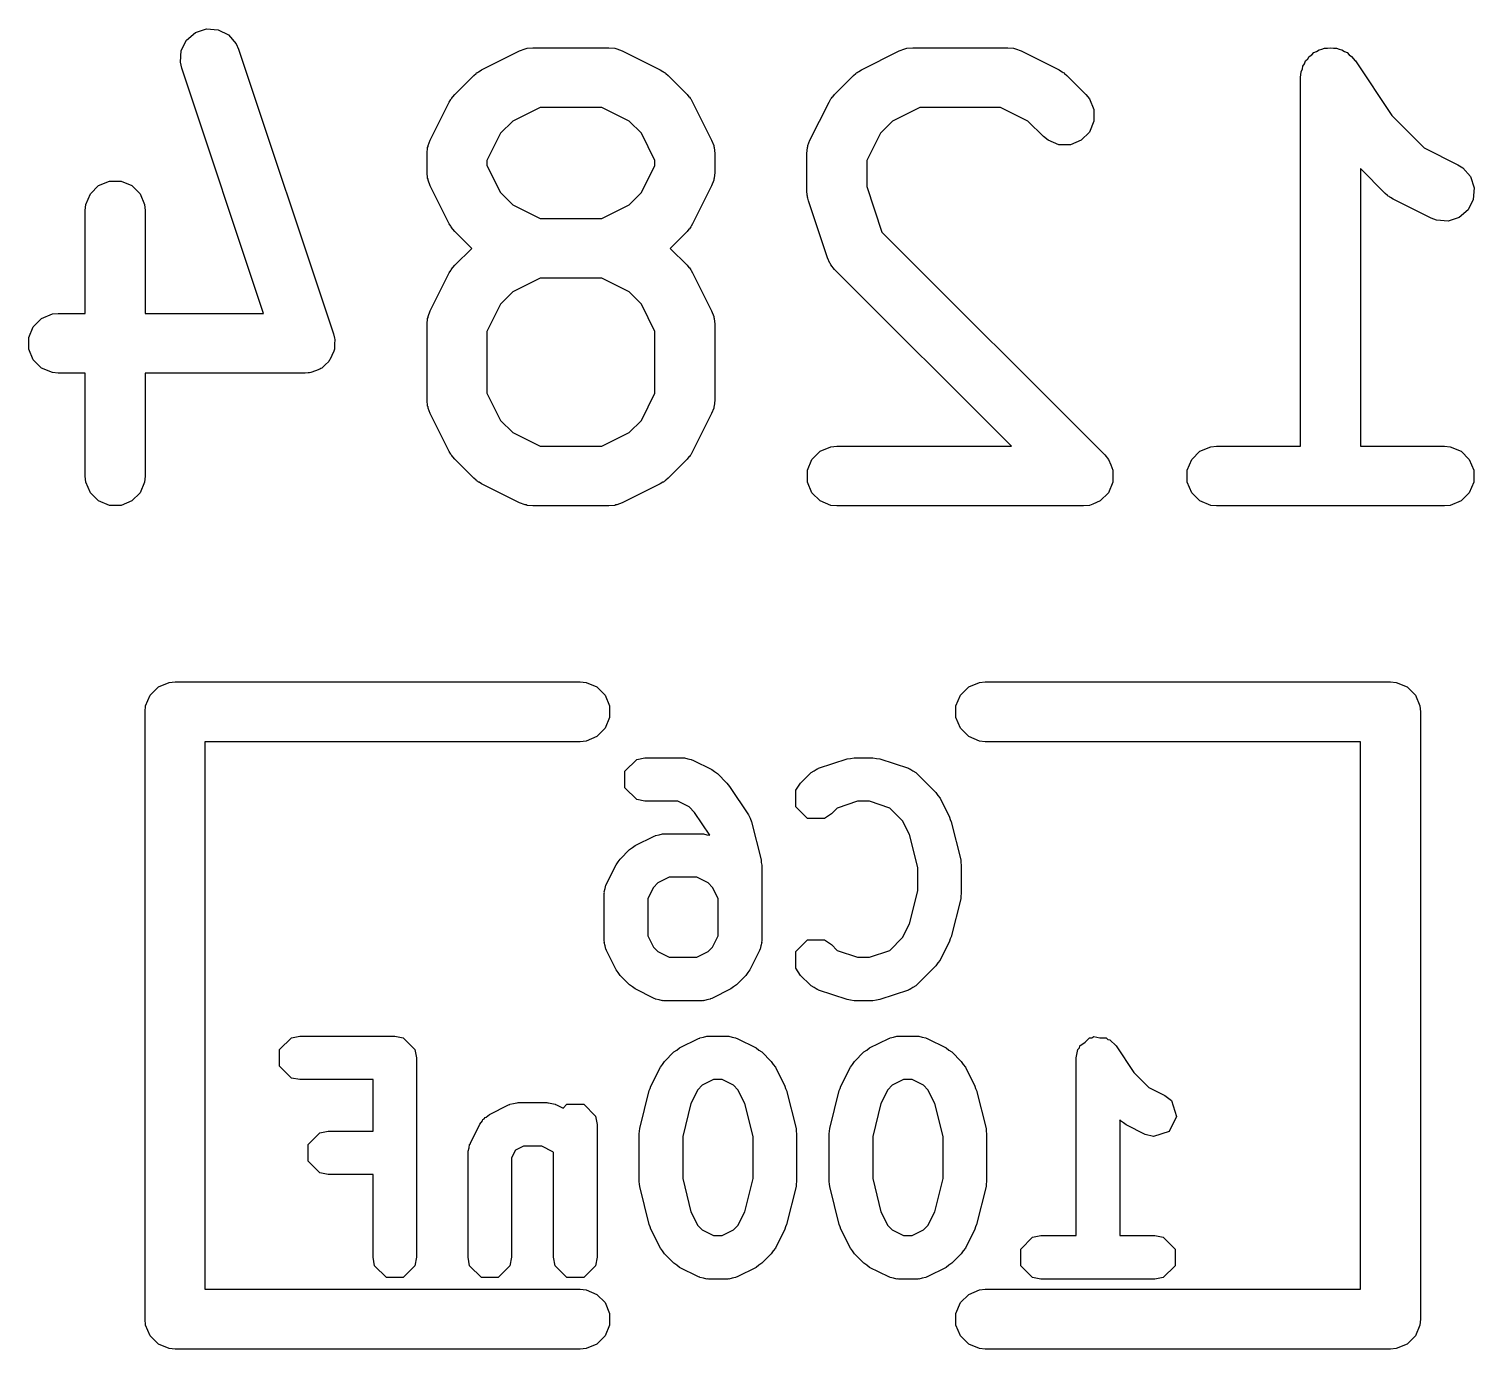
# Model space of a CAD drawing. Extents: x -2.1 to 1.75, y 0.25 to 2.72.
# Drawn here: x -0.3939 to -0.2512, y 1.3435 to 1.4739 of the extents above; entities that cross this region are included whole.
import ezdxf

# ---------------------------------------------------------------- set-up
doc = ezdxf.new("R2010")
doc.units = 0
doc.header["$MEASUREMENT"] = 0
doc.layers.add('BLACK', color=7, linetype='CONTINUOUS')

msp = doc.modelspace()

# ---------------------------------------------------------------- linework, layer by layer
at = {"layer": 'BLACK', "linetype": 'CONTINUOUS'}
for p, q in [((-0.37742, 1.47358), (-0.37633, 1.47395)), ((-0.37633, 1.47395), (-0.37518, 1.47386)), ((-0.37881, 1.4718), (-0.37829, 1.47283)), ((-0.37829, 1.47283), (-0.37742, 1.47358)), ((-0.37518, 1.47386), (-0.37415, 1.47335)), ((-0.37415, 1.47335), (-0.3734, 1.47248)), ((-0.37889, 1.47065), (-0.37881, 1.4718)), ((-0.3734, 1.47248), (-0.37316, 1.47195)), ((-0.37316, 1.47195), (-0.36379, 1.44383)), ((-0.34916, 1.46991), (-0.34541, 1.47178)), ((-0.34541, 1.47178), (-0.34487, 1.47199)), ((-0.34487, 1.47199), (-0.34476, 1.472)), ((-0.34476, 1.472), (-0.34467, 1.47204)), ((-0.34467, 1.47204), (-0.34409, 1.47209)), ((-0.34409, 1.47209), (-0.33659, 1.47209)), ((-0.33659, 1.47209), (-0.33602, 1.47204)), ((-0.33602, 1.47204), (-0.33592, 1.472)), ((-0.33592, 1.472), (-0.33581, 1.47199)), ((-0.33581, 1.47199), (-0.33527, 1.47178)), ((-0.33527, 1.47178), (-0.33152, 1.46991)), ((-0.31167, 1.46991), (-0.30792, 1.47178)), ((-0.30792, 1.47178), (-0.30738, 1.47199)), ((-0.30738, 1.47199), (-0.30727, 1.472)), ((-0.30727, 1.472), (-0.30717, 1.47204)), ((-0.30717, 1.47204), (-0.3066, 1.47209)), ((-0.3066, 1.47209), (-0.29722, 1.47209)), ((-0.29722, 1.47209), (-0.29665, 1.47204)), ((-0.29665, 1.47204), (-0.29655, 1.472)), ((-0.29655, 1.472), (-0.29644, 1.47199)), ((-0.29644, 1.47199), (-0.2959, 1.47178)), ((-0.2959, 1.47178), (-0.29215, 1.46991)), ((-0.2676, 1.47099), (-0.26744, 1.47123)), ((-0.26744, 1.47123), (-0.2672, 1.47139)), ((-0.2672, 1.47139), (-0.26699, 1.4716)), ((-0.26699, 1.4716), (-0.26672, 1.47171)), ((-0.26672, 1.47171), (-0.26648, 1.47187)), ((-0.26648, 1.47187), (-0.26619, 1.47193)), ((-0.26619, 1.47193), (-0.26593, 1.47204)), ((-0.26593, 1.47204), (-0.26563, 1.47204)), ((-0.26563, 1.47204), (-0.26535, 1.47209)), ((-0.26535, 1.47209), (-0.26506, 1.47204)), ((-0.26506, 1.47204), (-0.26477, 1.47204)), ((-0.26477, 1.47204), (-0.2645, 1.47193)), ((-0.2645, 1.47193), (-0.26422, 1.47187)), ((-0.26422, 1.47187), (-0.26398, 1.47171)), ((-0.26398, 1.47171), (-0.26371, 1.4716)), ((-0.26371, 1.4716), (-0.2635, 1.47139)), ((-0.2635, 1.47139), (-0.26326, 1.47123)), ((-0.26326, 1.47123), (-0.2629, 1.47078)), ((-0.37876, 1.47008), (-0.37889, 1.47065)), ((-0.37068, 1.44585), (-0.37876, 1.47008)), ((-0.34965, 1.4696), (-0.34956, 1.46965)), ((-0.34956, 1.46965), (-0.34948, 1.46972)), ((-0.34948, 1.46972), (-0.34941, 1.46975)), ((-0.34941, 1.46975), (-0.34916, 1.46991)), ((-0.33152, 1.46991), (-0.33127, 1.46975)), ((-0.33127, 1.46975), (-0.3312, 1.46972)), ((-0.3312, 1.46972), (-0.33112, 1.46965)), ((-0.33112, 1.46965), (-0.33103, 1.4696)), ((-0.31216, 1.4696), (-0.31207, 1.46965)), ((-0.31207, 1.46965), (-0.31199, 1.46972)), ((-0.31199, 1.46972), (-0.31191, 1.46975)), ((-0.31191, 1.46975), (-0.31167, 1.46991)), ((-0.29215, 1.46991), (-0.2919, 1.46975)), ((-0.2919, 1.46975), (-0.29183, 1.46972)), ((-0.29183, 1.46972), (-0.29175, 1.46965)), ((-0.29175, 1.46965), (-0.29166, 1.4696)), ((-0.2683, 1.46915), (-0.26825, 1.46972)), ((-0.26825, 1.46972), (-0.26813, 1.46999)), ((-0.26813, 1.46999), (-0.26808, 1.47027)), ((-0.26808, 1.47027), (-0.26792, 1.47051)), ((-0.26792, 1.47051), (-0.26781, 1.47078)), ((-0.26781, 1.47078), (-0.2676, 1.47099)), ((-0.2629, 1.47078), (-0.2629, 1.47078)), ((-0.2629, 1.47078), (-0.2629, 1.47078)), ((-0.2629, 1.47078), (-0.26289, 1.47078)), ((-0.26289, 1.47078), (-0.25931, 1.4654)), ((-0.3518, 1.46748), (-0.34993, 1.46935)), ((-0.34993, 1.46935), (-0.3497, 1.46954)), ((-0.3497, 1.46954), (-0.34965, 1.4696)), ((-0.33103, 1.4696), (-0.33098, 1.46954)), ((-0.33098, 1.46954), (-0.33075, 1.46935)), ((-0.33075, 1.46935), (-0.32888, 1.46748)), ((-0.31431, 1.46748), (-0.31243, 1.46935)), ((-0.31243, 1.46935), (-0.31221, 1.46954)), ((-0.31221, 1.46954), (-0.31216, 1.4696)), ((-0.29166, 1.4696), (-0.29161, 1.46954)), ((-0.29161, 1.46954), (-0.29138, 1.46935)), ((-0.29138, 1.46935), (-0.28951, 1.46748)), ((-0.2683, 1.46914), (-0.2683, 1.46915)), ((-0.2683, 1.43272), (-0.2683, 1.46914)), ((-0.2683, 1.46914), (-0.2683, 1.46914)), ((-0.2683, 1.46914), (-0.2683, 1.46914)), ((-0.35236, 1.46671), (-0.3522, 1.46696)), ((-0.3522, 1.46696), (-0.35217, 1.46703)), ((-0.35217, 1.46703), (-0.3521, 1.46711)), ((-0.3521, 1.46711), (-0.35205, 1.4672)), ((-0.35205, 1.4672), (-0.35199, 1.46725)), ((-0.35199, 1.46725), (-0.3518, 1.46748)), ((-0.32888, 1.46748), (-0.32869, 1.46725)), ((-0.32869, 1.46725), (-0.32863, 1.4672)), ((-0.32863, 1.4672), (-0.32858, 1.46711)), ((-0.32858, 1.46711), (-0.32851, 1.46703)), ((-0.32851, 1.46703), (-0.32848, 1.46696)), ((-0.32848, 1.46696), (-0.32833, 1.46671)), ((-0.31486, 1.46671), (-0.3147, 1.46696)), ((-0.3147, 1.46696), (-0.31467, 1.46703)), ((-0.31467, 1.46703), (-0.31461, 1.46711)), ((-0.31461, 1.46711), (-0.31455, 1.4672)), ((-0.31455, 1.4672), (-0.31449, 1.46725)), ((-0.31449, 1.46725), (-0.31431, 1.46748)), ((-0.28951, 1.46748), (-0.28914, 1.46703)), ((-0.28914, 1.46703), (-0.2887, 1.46597)), ((-0.35423, 1.46296), (-0.35236, 1.46671)), ((-0.34339, 1.46619), (-0.34609, 1.46484)), ((-0.33729, 1.46619), (-0.34339, 1.46619)), ((-0.33459, 1.46484), (-0.33729, 1.46619)), ((-0.32833, 1.46671), (-0.32645, 1.46296)), ((-0.31674, 1.46296), (-0.31486, 1.46671)), ((-0.3059, 1.46619), (-0.3086, 1.46484)), ((-0.29792, 1.46619), (-0.3059, 1.46619)), ((-0.29522, 1.46484), (-0.29792, 1.46619)), ((-0.2887, 1.46597), (-0.2887, 1.46482)), ((-0.25931, 1.4654), (-0.2561, 1.46219)), ((-0.34609, 1.46484), (-0.34729, 1.46364)), ((-0.33339, 1.46364), (-0.33459, 1.46484)), ((-0.3086, 1.46484), (-0.30979, 1.46364)), ((-0.29369, 1.4633), (-0.29522, 1.46484)), ((-0.2887, 1.46482), (-0.28914, 1.46375)), ((-0.35444, 1.46242), (-0.35423, 1.46296)), ((-0.34729, 1.46364), (-0.34864, 1.46094)), ((-0.33205, 1.46094), (-0.33339, 1.46364)), ((-0.32645, 1.46296), (-0.32624, 1.46242)), ((-0.31694, 1.46242), (-0.31674, 1.46296)), ((-0.30979, 1.46364), (-0.31114, 1.46094)), ((-0.29324, 1.46294), (-0.29369, 1.4633)), ((-0.29217, 1.4625), (-0.29324, 1.46294)), ((-0.28996, 1.46294), (-0.29102, 1.4625)), ((-0.28914, 1.46375), (-0.28996, 1.46294)), ((-0.35454, 1.46164), (-0.35449, 1.46222)), ((-0.35454, 1.45977), (-0.35454, 1.46164)), ((-0.35449, 1.46222), (-0.35445, 1.46232)), ((-0.35445, 1.46232), (-0.35444, 1.46242)), ((-0.32624, 1.46242), (-0.32624, 1.46232)), ((-0.32624, 1.46232), (-0.3262, 1.46222)), ((-0.3262, 1.46222), (-0.32614, 1.46164)), ((-0.32614, 1.46164), (-0.32614, 1.45977)), ((-0.31705, 1.46164), (-0.31699, 1.46222)), ((-0.31705, 1.45789), (-0.31705, 1.46164)), ((-0.31699, 1.46222), (-0.31695, 1.46232)), ((-0.31695, 1.46232), (-0.31694, 1.46242)), ((-0.29102, 1.4625), (-0.29217, 1.4625)), ((-0.2561, 1.46219), (-0.25278, 1.46053)), ((-0.35449, 1.45919), (-0.35454, 1.45977)), ((-0.34864, 1.46094), (-0.34864, 1.46046)), ((-0.34864, 1.46046), (-0.34729, 1.45777)), ((-0.33339, 1.45777), (-0.33205, 1.46046)), ((-0.33205, 1.46046), (-0.33205, 1.46094)), ((-0.32614, 1.45977), (-0.3262, 1.45919)), ((-0.31114, 1.46094), (-0.31114, 1.45837)), ((-0.25994, 1.45768), (-0.2624, 1.46014)), ((-0.2624, 1.46014), (-0.2624, 1.43272)), ((-0.25278, 1.46053), (-0.25229, 1.46023)), ((-0.25229, 1.46023), (-0.25154, 1.45935)), ((-0.38779, 1.45766), (-0.38698, 1.45847)), ((-0.38698, 1.45847), (-0.38591, 1.45891)), ((-0.38591, 1.45891), (-0.38476, 1.45891)), ((-0.38476, 1.45891), (-0.3837, 1.45847)), ((-0.3837, 1.45847), (-0.38288, 1.45766)), ((-0.35445, 1.45909), (-0.35449, 1.45919)), ((-0.35444, 1.45899), (-0.35445, 1.45909)), ((-0.35423, 1.45845), (-0.35444, 1.45899)), ((-0.35236, 1.4547), (-0.35423, 1.45845)), ((-0.32645, 1.45845), (-0.32833, 1.4547)), ((-0.32624, 1.45899), (-0.32645, 1.45845)), ((-0.3262, 1.45919), (-0.32624, 1.45909)), ((-0.32624, 1.45909), (-0.32624, 1.45899)), ((-0.31114, 1.45837), (-0.30964, 1.45386)), ((-0.25154, 1.45935), (-0.25117, 1.45826)), ((-0.25117, 1.45826), (-0.25125, 1.45711)), ((-0.38823, 1.45659), (-0.38779, 1.45766)), ((-0.38288, 1.45766), (-0.38244, 1.45659)), ((-0.34729, 1.45777), (-0.34609, 1.45657)), ((-0.33459, 1.45657), (-0.33339, 1.45777)), ((-0.31702, 1.4576), (-0.31705, 1.45789)), ((-0.31702, 1.45752), (-0.31702, 1.4576)), ((-0.317, 1.45742), (-0.31702, 1.45752)), ((-0.31699, 1.45732), (-0.317, 1.45742)), ((-0.31696, 1.45724), (-0.31699, 1.45732)), ((-0.3169, 1.45696), (-0.31696, 1.45724)), ((-0.31502, 1.45133), (-0.3169, 1.45696)), ((-0.25971, 1.45749), (-0.25994, 1.45768)), ((-0.25966, 1.45743), (-0.25971, 1.45749)), ((-0.25957, 1.45738), (-0.25966, 1.45743)), ((-0.25949, 1.45731), (-0.25957, 1.45738)), ((-0.25942, 1.45728), (-0.25949, 1.45731)), ((-0.25917, 1.45713), (-0.25942, 1.45728)), ((-0.25542, 1.45525), (-0.25917, 1.45713)), ((-0.25125, 1.45711), (-0.25177, 1.45608)), ((-0.38829, 1.45602), (-0.38823, 1.45659)), ((-0.38829, 1.44585), (-0.38829, 1.45602)), ((-0.38244, 1.45659), (-0.38238, 1.45602)), ((-0.38238, 1.45602), (-0.38238, 1.44585)), ((-0.34609, 1.45657), (-0.34339, 1.45522)), ((-0.33729, 1.45522), (-0.33459, 1.45657)), ((-0.25177, 1.45608), (-0.25264, 1.45533)), ((-0.3522, 1.45445), (-0.35236, 1.4547)), ((-0.35217, 1.45438), (-0.3522, 1.45445)), ((-0.3521, 1.4543), (-0.35217, 1.45438)), ((-0.35205, 1.45421), (-0.3521, 1.4543)), ((-0.35199, 1.45416), (-0.35205, 1.45421)), ((-0.3518, 1.45393), (-0.35199, 1.45416)), ((-0.34339, 1.45522), (-0.33729, 1.45522)), ((-0.32869, 1.45416), (-0.32888, 1.45393)), ((-0.32863, 1.45421), (-0.32869, 1.45416)), ((-0.32858, 1.4543), (-0.32863, 1.45421)), ((-0.32851, 1.45438), (-0.32858, 1.4543)), ((-0.32848, 1.45445), (-0.32851, 1.45438)), ((-0.32833, 1.4547), (-0.32848, 1.45445)), ((-0.25488, 1.45504), (-0.25542, 1.45525)), ((-0.25373, 1.45496), (-0.25488, 1.45504)), ((-0.25264, 1.45533), (-0.25373, 1.45496)), ((-0.35014, 1.45227), (-0.3518, 1.45393)), ((-0.32888, 1.45393), (-0.33054, 1.45227)), ((-0.30964, 1.45386), (-0.28763, 1.43186)), ((-0.3518, 1.45061), (-0.35014, 1.45227)), ((-0.33054, 1.45227), (-0.32888, 1.45061)), ((-0.31478, 1.45081), (-0.31502, 1.45133)), ((-0.35423, 1.44609), (-0.35236, 1.44984)), ((-0.35236, 1.44984), (-0.3522, 1.45009)), ((-0.3522, 1.45009), (-0.35217, 1.45016)), ((-0.35217, 1.45016), (-0.3521, 1.45024)), ((-0.3521, 1.45024), (-0.35205, 1.45033)), ((-0.35205, 1.45033), (-0.35199, 1.45038)), ((-0.35199, 1.45038), (-0.3518, 1.45061)), ((-0.32888, 1.45061), (-0.32869, 1.45038)), ((-0.32869, 1.45038), (-0.32863, 1.45033)), ((-0.32863, 1.45033), (-0.32858, 1.45024)), ((-0.32858, 1.45024), (-0.32851, 1.45016)), ((-0.32851, 1.45016), (-0.32848, 1.45009)), ((-0.32848, 1.45009), (-0.32833, 1.44984)), ((-0.32833, 1.44984), (-0.32645, 1.44609)), ((-0.31472, 1.45073), (-0.31478, 1.45081)), ((-0.31467, 1.45063), (-0.31472, 1.45073)), ((-0.31431, 1.45018), (-0.31467, 1.45063)), ((-0.29685, 1.43272), (-0.31431, 1.45018)), ((-0.34339, 1.44932), (-0.34609, 1.44797)), ((-0.33729, 1.44932), (-0.34339, 1.44932)), ((-0.33459, 1.44797), (-0.33729, 1.44932)), ((-0.34609, 1.44797), (-0.34729, 1.44677)), ((-0.33339, 1.44677), (-0.33459, 1.44797)), ((-0.3926, 1.44535), (-0.39154, 1.44579)), ((-0.39154, 1.44579), (-0.39096, 1.44585)), ((-0.39096, 1.44585), (-0.38829, 1.44585)), ((-0.38238, 1.44585), (-0.37068, 1.44585)), ((-0.35449, 1.44535), (-0.35445, 1.44544)), ((-0.35445, 1.44544), (-0.35444, 1.44555)), ((-0.35444, 1.44555), (-0.35423, 1.44609)), ((-0.34729, 1.44677), (-0.34864, 1.44407)), ((-0.33205, 1.44407), (-0.33339, 1.44677)), ((-0.32645, 1.44609), (-0.32624, 1.44555)), ((-0.32624, 1.44555), (-0.32624, 1.44544)), ((-0.32624, 1.44544), (-0.3262, 1.44535)), ((-0.39386, 1.44347), (-0.39342, 1.44453)), ((-0.39342, 1.44453), (-0.3926, 1.44535)), ((-0.35454, 1.44477), (-0.35449, 1.44535)), ((-0.35454, 1.43727), (-0.35454, 1.44477)), ((-0.34864, 1.44407), (-0.34864, 1.43797)), ((-0.33205, 1.43797), (-0.33205, 1.44407)), ((-0.3262, 1.44535), (-0.32614, 1.44477)), ((-0.32614, 1.44477), (-0.32614, 1.43727)), ((-0.39386, 1.44232), (-0.39386, 1.44347)), ((-0.36379, 1.44383), (-0.36372, 1.44354)), ((-0.36372, 1.44354), (-0.36369, 1.44347)), ((-0.36369, 1.44347), (-0.36369, 1.44341)), ((-0.36369, 1.44341), (-0.36366, 1.44326)), ((-0.36366, 1.44326), (-0.36369, 1.44279)), ((-0.36369, 1.44279), (-0.36369, 1.44232)), ((-0.39342, 1.44125), (-0.39386, 1.44232)), ((-0.3926, 1.44044), (-0.39342, 1.44125)), ((-0.36421, 1.44118), (-0.36426, 1.44108)), ((-0.36413, 1.44125), (-0.36421, 1.44118)), ((-0.36395, 1.44169), (-0.36413, 1.44125)), ((-0.36374, 1.44211), (-0.36395, 1.44169)), ((-0.36373, 1.44222), (-0.36374, 1.44211)), ((-0.36369, 1.44232), (-0.36373, 1.44222)), ((-0.39154, 1.44), (-0.3926, 1.44044)), ((-0.39096, 1.43994), (-0.39154, 1.44)), ((-0.38829, 1.43994), (-0.39096, 1.43994)), ((-0.38829, 1.42977), (-0.38829, 1.43994)), ((-0.36659, 1.43994), (-0.38238, 1.43994)), ((-0.38238, 1.43994), (-0.38238, 1.42977)), ((-0.3663, 1.43997), (-0.36659, 1.43994)), ((-0.36622, 1.43996), (-0.3663, 1.43997)), ((-0.36616, 1.43998), (-0.36622, 1.43996)), ((-0.36601, 1.44), (-0.36616, 1.43998)), ((-0.36557, 1.44018), (-0.36601, 1.44)), ((-0.36513, 1.44033), (-0.36557, 1.44018)), ((-0.36505, 1.4404), (-0.36513, 1.44033)), ((-0.36495, 1.44044), (-0.36505, 1.4404)), ((-0.36461, 1.44077), (-0.36495, 1.44044)), ((-0.36426, 1.44108), (-0.36461, 1.44077)), ((-0.35449, 1.43669), (-0.35454, 1.43727)), ((-0.34864, 1.43797), (-0.34729, 1.43527)), ((-0.33339, 1.43527), (-0.33205, 1.43797)), ((-0.32614, 1.43727), (-0.3262, 1.43669)), ((-0.35445, 1.4366), (-0.35449, 1.43669)), ((-0.35444, 1.43649), (-0.35445, 1.4366)), ((-0.35423, 1.43595), (-0.35444, 1.43649)), ((-0.35236, 1.4322), (-0.35423, 1.43595)), ((-0.32645, 1.43595), (-0.32833, 1.4322)), ((-0.32624, 1.43649), (-0.32645, 1.43595)), ((-0.3262, 1.43669), (-0.32624, 1.4366)), ((-0.32624, 1.4366), (-0.32624, 1.43649)), ((-0.34729, 1.43527), (-0.34609, 1.43407)), ((-0.34609, 1.43407), (-0.34339, 1.43272)), ((-0.33729, 1.43272), (-0.33459, 1.43407)), ((-0.33459, 1.43407), (-0.33339, 1.43527)), ((-0.34339, 1.43272), (-0.33729, 1.43272)), ((-0.31573, 1.43223), (-0.31467, 1.43267)), ((-0.31467, 1.43267), (-0.31409, 1.43272)), ((-0.31409, 1.43272), (-0.29685, 1.43272)), ((-0.27824, 1.43223), (-0.27718, 1.43267)), ((-0.27718, 1.43267), (-0.2766, 1.43272)), ((-0.2766, 1.43272), (-0.2683, 1.43272)), ((-0.2624, 1.43272), (-0.2541, 1.43272)), ((-0.2541, 1.43272), (-0.25353, 1.43267)), ((-0.25353, 1.43267), (-0.25246, 1.43223)), ((-0.3522, 1.43195), (-0.35236, 1.4322)), ((-0.35217, 1.43188), (-0.3522, 1.43195)), ((-0.3521, 1.4318), (-0.35217, 1.43188)), ((-0.35205, 1.43171), (-0.3521, 1.4318)), ((-0.35199, 1.43166), (-0.35205, 1.43171)), ((-0.3518, 1.43143), (-0.35199, 1.43166)), ((-0.34993, 1.42956), (-0.3518, 1.43143)), ((-0.32888, 1.43143), (-0.33075, 1.42956)), ((-0.32869, 1.43166), (-0.32888, 1.43143)), ((-0.32863, 1.43171), (-0.32869, 1.43166)), ((-0.32858, 1.4318), (-0.32863, 1.43171)), ((-0.32851, 1.43188), (-0.32858, 1.4318)), ((-0.32848, 1.43195), (-0.32851, 1.43188)), ((-0.32833, 1.4322), (-0.32848, 1.43195)), ((-0.31699, 1.43035), (-0.31655, 1.43141)), ((-0.31655, 1.43141), (-0.31573, 1.43223)), ((-0.28763, 1.43186), (-0.28727, 1.43141)), ((-0.28727, 1.43141), (-0.28704, 1.43087)), ((-0.2795, 1.43035), (-0.27905, 1.43141)), ((-0.27905, 1.43141), (-0.27824, 1.43223)), ((-0.25246, 1.43223), (-0.25165, 1.43141)), ((-0.25165, 1.43141), (-0.25121, 1.43035)), ((-0.38823, 1.42919), (-0.38829, 1.42977)), ((-0.38238, 1.42977), (-0.38244, 1.42919)), ((-0.31699, 1.42919), (-0.31699, 1.43035)), ((-0.28704, 1.43087), (-0.28694, 1.43062)), ((-0.28694, 1.43062), (-0.28683, 1.43035)), ((-0.28683, 1.43035), (-0.28683, 1.42919)), ((-0.2795, 1.42919), (-0.2795, 1.43035)), ((-0.25121, 1.43035), (-0.25121, 1.42919)), ((-0.38779, 1.42813), (-0.38823, 1.42919)), ((-0.38244, 1.42919), (-0.38288, 1.42813)), ((-0.3497, 1.42937), (-0.34993, 1.42956)), ((-0.34965, 1.42931), (-0.3497, 1.42937)), ((-0.34956, 1.42926), (-0.34965, 1.42931)), ((-0.34948, 1.42919), (-0.34956, 1.42926)), ((-0.34941, 1.42916), (-0.34948, 1.42919)), ((-0.34916, 1.429), (-0.34941, 1.42916)), ((-0.34541, 1.42713), (-0.34916, 1.429)), ((-0.33152, 1.429), (-0.33527, 1.42713)), ((-0.33127, 1.42916), (-0.33152, 1.429)), ((-0.3312, 1.42919), (-0.33127, 1.42916)), ((-0.33112, 1.42926), (-0.3312, 1.42919)), ((-0.33103, 1.42931), (-0.33112, 1.42926)), ((-0.33098, 1.42937), (-0.33103, 1.42931)), ((-0.33075, 1.42956), (-0.33098, 1.42937)), ((-0.31655, 1.42813), (-0.31699, 1.42919)), ((-0.28683, 1.42919), (-0.28727, 1.42813)), ((-0.27905, 1.42813), (-0.2795, 1.42919)), ((-0.25121, 1.42919), (-0.25165, 1.42813)), ((-0.38698, 1.42732), (-0.38779, 1.42813)), ((-0.38591, 1.42687), (-0.38698, 1.42732)), ((-0.38476, 1.42687), (-0.38591, 1.42687)), ((-0.3837, 1.42732), (-0.38476, 1.42687)), ((-0.38288, 1.42813), (-0.3837, 1.42732)), ((-0.34487, 1.42692), (-0.34541, 1.42713)), ((-0.34476, 1.42692), (-0.34487, 1.42692)), ((-0.34467, 1.42687), (-0.34476, 1.42692)), ((-0.34409, 1.42682), (-0.34467, 1.42687)), ((-0.33602, 1.42687), (-0.33659, 1.42682)), ((-0.33592, 1.42692), (-0.33602, 1.42687)), ((-0.33581, 1.42692), (-0.33592, 1.42692)), ((-0.33527, 1.42713), (-0.33581, 1.42692)), ((-0.31573, 1.42732), (-0.31655, 1.42813)), ((-0.31467, 1.42687), (-0.31573, 1.42732)), ((-0.31409, 1.42682), (-0.31467, 1.42687)), ((-0.28915, 1.42687), (-0.28972, 1.42682)), ((-0.28883, 1.427), (-0.28915, 1.42687)), ((-0.28808, 1.42732), (-0.28883, 1.427)), ((-0.28727, 1.42813), (-0.28808, 1.42732)), ((-0.27824, 1.42732), (-0.27905, 1.42813)), ((-0.27718, 1.42687), (-0.27824, 1.42732)), ((-0.2766, 1.42682), (-0.27718, 1.42687)), ((-0.25353, 1.42687), (-0.2541, 1.42682)), ((-0.25246, 1.42732), (-0.25353, 1.42687)), ((-0.25165, 1.42813), (-0.25246, 1.42732)), ((-0.33659, 1.42682), (-0.34409, 1.42682)), ((-0.28972, 1.42682), (-0.31409, 1.42682)), ((-0.2541, 1.42682), (-0.2766, 1.42682)), ((-0.38188, 1.40814), (-0.38107, 1.40895)), ((-0.38107, 1.40895), (-0.38001, 1.40939)), ((-0.38001, 1.40939), (-0.37943, 1.40945)), ((-0.37943, 1.40945), (-0.33943, 1.40945)), ((-0.33943, 1.40945), (-0.33885, 1.40939)), ((-0.33885, 1.40939), (-0.33779, 1.40895)), ((-0.33779, 1.40895), (-0.33697, 1.40814)), ((-0.30188, 1.40814), (-0.30107, 1.40895)), ((-0.30107, 1.40895), (-0.30001, 1.40939)), ((-0.30001, 1.40939), (-0.29943, 1.40945)), ((-0.29943, 1.40945), (-0.25943, 1.40945)), ((-0.25943, 1.40945), (-0.25885, 1.40939)), ((-0.25885, 1.40939), (-0.25779, 1.40895)), ((-0.25779, 1.40895), (-0.25697, 1.40814)), ((-0.38238, 1.4065), (-0.38233, 1.40707)), ((-0.38233, 1.40707), (-0.38188, 1.40814)), ((-0.33697, 1.40814), (-0.33653, 1.40707)), ((-0.33653, 1.40707), (-0.33653, 1.40592)), ((-0.30233, 1.40707), (-0.30188, 1.40814)), ((-0.30233, 1.40592), (-0.30233, 1.40707)), ((-0.25697, 1.40814), (-0.25653, 1.40707)), ((-0.25653, 1.40707), (-0.25648, 1.4065)), ((-0.38238, 1.3465), (-0.38238, 1.4065)), ((-0.33653, 1.40592), (-0.33697, 1.40486)), ((-0.30188, 1.40486), (-0.30233, 1.40592)), ((-0.25648, 1.4065), (-0.25648, 1.3465)), ((-0.33779, 1.40404), (-0.33885, 1.4036)), ((-0.33697, 1.40486), (-0.33779, 1.40404)), ((-0.30107, 1.40404), (-0.30188, 1.40486)), ((-0.30001, 1.4036), (-0.30107, 1.40404)), ((-0.33943, 1.40354), (-0.37648, 1.40354)), ((-0.37648, 1.40354), (-0.37648, 1.34945)), ((-0.33885, 1.4036), (-0.33943, 1.40354)), ((-0.29943, 1.40354), (-0.30001, 1.4036)), ((-0.26238, 1.40354), (-0.29943, 1.40354)), ((-0.26238, 1.34945), (-0.26238, 1.40354)), ((-0.33502, 1.40063), (-0.33385, 1.40179)), ((-0.33385, 1.40179), (-0.33303, 1.40196)), ((-0.33303, 1.40196), (-0.32928, 1.40196)), ((-0.32928, 1.40196), (-0.32917, 1.40194)), ((-0.32917, 1.40194), (-0.32913, 1.40195)), ((-0.32913, 1.40195), (-0.32879, 1.40186)), ((-0.32879, 1.40186), (-0.32846, 1.40179)), ((-0.32846, 1.40179), (-0.32842, 1.40176)), ((-0.32842, 1.40176), (-0.32832, 1.40173)), ((-0.32832, 1.40173), (-0.32644, 1.40079)), ((-0.31589, 1.40091), (-0.31307, 1.40185)), ((-0.31307, 1.40185), (-0.31273, 1.40189)), ((-0.31273, 1.40189), (-0.31239, 1.40196)), ((-0.31239, 1.40196), (-0.31052, 1.40196)), ((-0.31052, 1.40196), (-0.31018, 1.40189)), ((-0.31018, 1.40189), (-0.30984, 1.40185)), ((-0.30984, 1.40185), (-0.30702, 1.40091)), ((-0.33502, 1.39898), (-0.33502, 1.40063)), ((-0.32644, 1.40079), (-0.32617, 1.40058)), ((-0.32617, 1.40058), (-0.32588, 1.40039)), ((-0.32588, 1.40039), (-0.32494, 1.39945)), ((-0.31767, 1.39945), (-0.31673, 1.40039)), ((-0.31673, 1.40039), (-0.31664, 1.40045)), ((-0.31664, 1.40045), (-0.31662, 1.40049)), ((-0.31662, 1.40049), (-0.31632, 1.40066)), ((-0.31632, 1.40066), (-0.31603, 1.40085)), ((-0.31603, 1.40085), (-0.31598, 1.40085)), ((-0.31598, 1.40085), (-0.31589, 1.40091)), ((-0.30702, 1.40091), (-0.30693, 1.40085)), ((-0.30693, 1.40085), (-0.30688, 1.40085)), ((-0.30688, 1.40085), (-0.30659, 1.40066)), ((-0.30659, 1.40066), (-0.30629, 1.40049)), ((-0.30629, 1.40049), (-0.30627, 1.40045)), ((-0.30627, 1.40045), (-0.30618, 1.40039)), ((-0.30618, 1.40039), (-0.30431, 1.39851)), ((-0.33385, 1.39782), (-0.33502, 1.39898)), ((-0.32494, 1.39945), (-0.32483, 1.39927)), ((-0.32483, 1.39927), (-0.32468, 1.39912)), ((-0.32468, 1.39912), (-0.3228, 1.39631)), ((-0.31813, 1.39875), (-0.31767, 1.39945)), ((-0.31813, 1.39711), (-0.31813, 1.39875)), ((-0.30431, 1.39851), (-0.30412, 1.39823)), ((-0.33303, 1.39766), (-0.33385, 1.39782)), ((-0.32979, 1.39766), (-0.33303, 1.39766)), ((-0.32868, 1.3971), (-0.32979, 1.39766)), ((-0.32814, 1.39656), (-0.32868, 1.3971)), ((-0.31697, 1.39594), (-0.31813, 1.39711)), ((-0.31405, 1.39699), (-0.31463, 1.39641)), ((-0.31204, 1.39766), (-0.31405, 1.39699)), ((-0.31087, 1.39766), (-0.31204, 1.39766)), ((-0.30886, 1.39699), (-0.31087, 1.39766)), ((-0.30759, 1.39572), (-0.30886, 1.39699)), ((-0.30412, 1.39823), (-0.3039, 1.39795)), ((-0.3039, 1.39795), (-0.30297, 1.39608)), ((-0.32663, 1.3943), (-0.32814, 1.39656)), ((-0.3228, 1.39631), (-0.32266, 1.39597)), ((-0.32266, 1.39597), (-0.3225, 1.39564)), ((-0.3225, 1.39564), (-0.32156, 1.39188)), ((-0.31532, 1.39594), (-0.31697, 1.39594)), ((-0.31463, 1.39641), (-0.31532, 1.39594)), ((-0.30692, 1.39437), (-0.30759, 1.39572)), ((-0.30297, 1.39608), (-0.3029, 1.39585)), ((-0.3029, 1.39585), (-0.3028, 1.39564)), ((-0.3028, 1.39564), (-0.30186, 1.39188)), ((-0.33399, 1.39329), (-0.33212, 1.39422)), ((-0.33212, 1.39422), (-0.33201, 1.39425)), ((-0.33201, 1.39425), (-0.33198, 1.39429)), ((-0.33198, 1.39429), (-0.33164, 1.39435)), ((-0.33164, 1.39435), (-0.33131, 1.39445)), ((-0.33131, 1.39445), (-0.33126, 1.39443)), ((-0.33126, 1.39443), (-0.33116, 1.39445)), ((-0.33116, 1.39445), (-0.3274, 1.39445)), ((-0.3274, 1.39445), (-0.3273, 1.39443)), ((-0.3273, 1.39443), (-0.32725, 1.39445)), ((-0.32725, 1.39445), (-0.32692, 1.39435)), ((-0.32692, 1.39435), (-0.32663, 1.3943)), ((-0.3061, 1.3911), (-0.30692, 1.39437)), ((-0.33549, 1.39195), (-0.33455, 1.39288)), ((-0.33455, 1.39288), (-0.33427, 1.39308)), ((-0.33427, 1.39308), (-0.33399, 1.39329)), ((-0.33683, 1.38951), (-0.33589, 1.39139)), ((-0.33589, 1.39139), (-0.33568, 1.39166)), ((-0.33568, 1.39166), (-0.33549, 1.39195)), ((-0.32156, 1.39188), (-0.32155, 1.39162)), ((-0.32155, 1.39162), (-0.3215, 1.39136)), ((-0.3215, 1.39136), (-0.3215, 1.38386)), ((-0.30186, 1.39188), (-0.30185, 1.39162)), ((-0.30185, 1.39162), (-0.3018, 1.39136)), ((-0.3018, 1.39136), (-0.3018, 1.38855)), ((-0.33065, 1.39015), (-0.33176, 1.3896)), ((-0.32791, 1.39015), (-0.33065, 1.39015)), ((-0.3268, 1.3896), (-0.32791, 1.39015)), ((-0.3061, 1.38881), (-0.3061, 1.3911)), ((-0.33706, 1.38855), (-0.33704, 1.38865)), ((-0.33706, 1.38386), (-0.33706, 1.38855)), ((-0.33705, 1.3887), (-0.33696, 1.38903)), ((-0.33704, 1.38865), (-0.33705, 1.3887)), ((-0.33696, 1.38903), (-0.33689, 1.38937)), ((-0.33689, 1.38937), (-0.33686, 1.38941)), ((-0.33686, 1.38941), (-0.33683, 1.38951)), ((-0.3322, 1.38915), (-0.33276, 1.38804)), ((-0.33176, 1.3896), (-0.3322, 1.38915)), ((-0.32636, 1.38915), (-0.3268, 1.3896)), ((-0.3258, 1.38804), (-0.32636, 1.38915)), ((-0.30692, 1.38555), (-0.3061, 1.38881)), ((-0.3018, 1.38855), (-0.30185, 1.38829)), ((-0.33276, 1.38804), (-0.33276, 1.38437)), ((-0.3258, 1.38437), (-0.3258, 1.38804)), ((-0.30186, 1.38803), (-0.3028, 1.38428)), ((-0.30185, 1.38829), (-0.30186, 1.38803)), ((-0.30759, 1.38419), (-0.30692, 1.38555)), ((-0.33276, 1.38437), (-0.3322, 1.38326)), ((-0.32636, 1.38326), (-0.3258, 1.38437)), ((-0.30886, 1.38292), (-0.30759, 1.38419)), ((-0.3029, 1.38406), (-0.30297, 1.38384)), ((-0.3028, 1.38428), (-0.3029, 1.38406)), ((-0.33704, 1.38375), (-0.33706, 1.38386)), ((-0.33705, 1.38371), (-0.33704, 1.38375)), ((-0.33696, 1.38337), (-0.33705, 1.38371)), ((-0.33689, 1.38304), (-0.33696, 1.38337)), ((-0.33686, 1.383), (-0.33689, 1.38304)), ((-0.33683, 1.3829), (-0.33686, 1.383)), ((-0.33589, 1.38102), (-0.33683, 1.3829)), ((-0.3322, 1.38326), (-0.33176, 1.38281)), ((-0.33176, 1.38281), (-0.33065, 1.38226)), ((-0.32791, 1.38226), (-0.3268, 1.38281)), ((-0.3268, 1.38281), (-0.32636, 1.38326)), ((-0.32173, 1.3829), (-0.32267, 1.38102)), ((-0.3217, 1.383), (-0.32173, 1.3829)), ((-0.32166, 1.38304), (-0.3217, 1.383)), ((-0.3216, 1.38337), (-0.32166, 1.38304)), ((-0.32151, 1.38371), (-0.3216, 1.38337)), ((-0.3215, 1.38386), (-0.32152, 1.38375)), ((-0.32152, 1.38375), (-0.32151, 1.38371)), ((-0.31813, 1.38281), (-0.31697, 1.38397)), ((-0.31813, 1.38116), (-0.31813, 1.38281)), ((-0.31697, 1.38397), (-0.31532, 1.38397)), ((-0.31532, 1.38397), (-0.31463, 1.3835)), ((-0.31463, 1.3835), (-0.31405, 1.38292)), ((-0.31405, 1.38292), (-0.31204, 1.38226)), ((-0.31087, 1.38226), (-0.30886, 1.38292)), ((-0.30297, 1.38384), (-0.3039, 1.38196)), ((-0.33065, 1.38226), (-0.32791, 1.38226)), ((-0.31204, 1.38226), (-0.31087, 1.38226)), ((-0.30431, 1.3814), (-0.30618, 1.37952)), ((-0.30412, 1.38169), (-0.30431, 1.3814)), ((-0.3039, 1.38196), (-0.30412, 1.38169)), ((-0.33568, 1.38075), (-0.33589, 1.38102)), ((-0.33549, 1.38046), (-0.33568, 1.38075)), ((-0.33455, 1.37952), (-0.33549, 1.38046)), ((-0.32307, 1.38046), (-0.32401, 1.37952)), ((-0.32288, 1.38075), (-0.32307, 1.38046)), ((-0.32267, 1.38102), (-0.32288, 1.38075)), ((-0.31767, 1.38046), (-0.31813, 1.38116)), ((-0.31673, 1.37952), (-0.31767, 1.38046)), ((-0.33427, 1.37933), (-0.33455, 1.37952)), ((-0.33399, 1.37912), (-0.33427, 1.37933)), ((-0.33212, 1.37818), (-0.33399, 1.37912)), ((-0.32457, 1.37912), (-0.32644, 1.37818)), ((-0.32429, 1.37933), (-0.32457, 1.37912)), ((-0.32401, 1.37952), (-0.32429, 1.37933)), ((-0.31664, 1.37946), (-0.31673, 1.37952)), ((-0.31662, 1.37942), (-0.31664, 1.37946)), ((-0.31632, 1.37925), (-0.31662, 1.37942)), ((-0.31603, 1.37906), (-0.31632, 1.37925)), ((-0.31598, 1.37906), (-0.31603, 1.37906)), ((-0.31589, 1.379), (-0.31598, 1.37906)), ((-0.31307, 1.37807), (-0.31589, 1.379)), ((-0.30702, 1.379), (-0.30984, 1.37807)), ((-0.30693, 1.37906), (-0.30702, 1.379)), ((-0.30688, 1.37906), (-0.30693, 1.37906)), ((-0.30659, 1.37925), (-0.30688, 1.37906)), ((-0.30629, 1.37942), (-0.30659, 1.37925)), ((-0.30627, 1.37946), (-0.30629, 1.37942)), ((-0.30618, 1.37952), (-0.30627, 1.37946)), ((-0.33201, 1.37815), (-0.33212, 1.37818)), ((-0.33198, 1.37812), (-0.33201, 1.37815)), ((-0.33164, 1.37805), (-0.33198, 1.37812)), ((-0.33131, 1.37796), (-0.33164, 1.37805)), ((-0.33126, 1.37798), (-0.33131, 1.37796)), ((-0.33116, 1.37796), (-0.33126, 1.37798)), ((-0.3274, 1.37796), (-0.33116, 1.37796)), ((-0.3273, 1.37798), (-0.3274, 1.37796)), ((-0.32725, 1.37796), (-0.3273, 1.37798)), ((-0.32692, 1.37805), (-0.32725, 1.37796)), ((-0.32658, 1.37812), (-0.32692, 1.37805)), ((-0.32655, 1.37815), (-0.32658, 1.37812)), ((-0.32644, 1.37818), (-0.32655, 1.37815)), ((-0.31273, 1.37802), (-0.31307, 1.37807)), ((-0.31239, 1.37796), (-0.31273, 1.37802)), ((-0.31052, 1.37796), (-0.31239, 1.37796)), ((-0.31018, 1.37802), (-0.31052, 1.37796)), ((-0.30984, 1.37807), (-0.31018, 1.37802)), ((-0.3691, 1.37313), (-0.36794, 1.37429)), ((-0.36794, 1.37429), (-0.36711, 1.37446)), ((-0.36711, 1.37446), (-0.35773, 1.37446)), ((-0.35773, 1.37446), (-0.35691, 1.37429)), ((-0.35691, 1.37429), (-0.35575, 1.37313)), ((-0.32961, 1.37329), (-0.32774, 1.37423)), ((-0.32774, 1.37423), (-0.32763, 1.37426)), ((-0.32763, 1.37426), (-0.3276, 1.37429)), ((-0.3276, 1.37429), (-0.32726, 1.37436)), ((-0.32726, 1.37436), (-0.32693, 1.37445)), ((-0.32693, 1.37445), (-0.32688, 1.37444)), ((-0.32688, 1.37444), (-0.32677, 1.37446)), ((-0.32677, 1.37446), (-0.3249, 1.37446)), ((-0.3249, 1.37446), (-0.32479, 1.37444)), ((-0.32479, 1.37444), (-0.32475, 1.37445)), ((-0.32475, 1.37445), (-0.32441, 1.37436)), ((-0.32441, 1.37436), (-0.32408, 1.37429)), ((-0.32408, 1.37429), (-0.32404, 1.37426)), ((-0.32404, 1.37426), (-0.32394, 1.37423)), ((-0.32394, 1.37423), (-0.32206, 1.37329)), ((-0.31085, 1.37329), (-0.30897, 1.37423)), ((-0.30897, 1.37423), (-0.30887, 1.37426)), ((-0.30887, 1.37426), (-0.30884, 1.37429)), ((-0.30884, 1.37429), (-0.3085, 1.37436)), ((-0.3085, 1.37436), (-0.30816, 1.37445)), ((-0.30816, 1.37445), (-0.30812, 1.37444)), ((-0.30812, 1.37444), (-0.30801, 1.37446)), ((-0.30801, 1.37446), (-0.30614, 1.37446)), ((-0.30614, 1.37446), (-0.30603, 1.37444)), ((-0.30603, 1.37444), (-0.30598, 1.37445)), ((-0.30598, 1.37445), (-0.30565, 1.37436)), ((-0.30565, 1.37436), (-0.30531, 1.37429)), ((-0.30531, 1.37429), (-0.30528, 1.37426)), ((-0.30528, 1.37426), (-0.30517, 1.37423)), ((-0.30517, 1.37423), (-0.3033, 1.37329)), ((-0.28958, 1.37385), (-0.28914, 1.37429)), ((-0.28914, 1.37429), (-0.28891, 1.37429)), ((-0.28891, 1.37429), (-0.28873, 1.37442)), ((-0.28873, 1.37442), (-0.28812, 1.37429)), ((-0.28812, 1.37429), (-0.28749, 1.37429)), ((-0.28749, 1.37429), (-0.28733, 1.37414)), ((-0.28733, 1.37414), (-0.28712, 1.37409)), ((-0.28712, 1.37409), (-0.28652, 1.3735)), ((-0.3691, 1.37148), (-0.3691, 1.37313)), ((-0.35575, 1.37313), (-0.35558, 1.37231)), ((-0.33111, 1.37195), (-0.33017, 1.37289)), ((-0.33017, 1.37289), (-0.32988, 1.37308)), ((-0.32988, 1.37308), (-0.32961, 1.37329)), ((-0.32206, 1.37329), (-0.32179, 1.37308)), ((-0.32179, 1.37308), (-0.3215, 1.37289)), ((-0.3215, 1.37289), (-0.32056, 1.37195)), ((-0.31235, 1.37195), (-0.31141, 1.37289)), ((-0.31141, 1.37289), (-0.31112, 1.37308)), ((-0.31112, 1.37308), (-0.31085, 1.37329)), ((-0.3033, 1.37329), (-0.30303, 1.37308)), ((-0.30303, 1.37308), (-0.30274, 1.37289)), ((-0.30274, 1.37289), (-0.3018, 1.37195)), ((-0.29046, 1.37231), (-0.2903, 1.37313)), ((-0.2903, 1.37313), (-0.29014, 1.37329)), ((-0.29014, 1.37329), (-0.2901, 1.3735)), ((-0.2901, 1.3735), (-0.28958, 1.37385)), ((-0.28652, 1.3735), (-0.28477, 1.37086)), ((-0.36794, 1.37032), (-0.3691, 1.37148)), ((-0.35558, 1.37231), (-0.35558, 1.35261)), ((-0.33245, 1.36952), (-0.33151, 1.37139)), ((-0.33151, 1.37139), (-0.3313, 1.37166)), ((-0.3313, 1.37166), (-0.33111, 1.37195)), ((-0.32056, 1.37195), (-0.32037, 1.37166)), ((-0.32037, 1.37166), (-0.32016, 1.37139)), ((-0.32016, 1.37139), (-0.31922, 1.36952)), ((-0.31369, 1.36952), (-0.31275, 1.37139)), ((-0.31275, 1.37139), (-0.31254, 1.37166)), ((-0.31254, 1.37166), (-0.31235, 1.37195)), ((-0.3018, 1.37195), (-0.30161, 1.37166)), ((-0.30161, 1.37166), (-0.3014, 1.37139)), ((-0.3014, 1.37139), (-0.30046, 1.36952)), ((-0.29046, 1.35476), (-0.29046, 1.37231)), ((-0.36711, 1.37016), (-0.36794, 1.37032)), ((-0.35988, 1.37016), (-0.36711, 1.37016)), ((-0.35988, 1.36508), (-0.35988, 1.37016)), ((-0.32627, 1.37016), (-0.32738, 1.3696)), ((-0.32541, 1.37016), (-0.32627, 1.37016)), ((-0.3243, 1.3696), (-0.32541, 1.37016)), ((-0.3075, 1.37016), (-0.30862, 1.3696)), ((-0.30664, 1.37016), (-0.3075, 1.37016)), ((-0.30553, 1.3696), (-0.30664, 1.37016)), ((-0.28477, 1.37086), (-0.28329, 1.36938)), ((-0.33355, 1.36532), (-0.33261, 1.36908)), ((-0.33261, 1.36908), (-0.33251, 1.36929)), ((-0.33251, 1.36929), (-0.33245, 1.36952)), ((-0.32782, 1.36916), (-0.3285, 1.3678)), ((-0.32738, 1.3696), (-0.32782, 1.36916)), ((-0.32385, 1.36916), (-0.3243, 1.3696)), ((-0.32317, 1.3678), (-0.32385, 1.36916)), ((-0.31922, 1.36952), (-0.31916, 1.36929)), ((-0.31916, 1.36929), (-0.31906, 1.36908)), ((-0.31906, 1.36908), (-0.31812, 1.36532)), ((-0.31479, 1.36532), (-0.31385, 1.36908)), ((-0.31385, 1.36908), (-0.31375, 1.36929)), ((-0.31375, 1.36929), (-0.31369, 1.36952)), ((-0.30906, 1.36916), (-0.30974, 1.3678)), ((-0.30862, 1.3696), (-0.30906, 1.36916)), ((-0.30509, 1.36916), (-0.30553, 1.3696)), ((-0.30441, 1.3678), (-0.30509, 1.36916)), ((-0.30046, 1.36952), (-0.3004, 1.36929)), ((-0.3004, 1.36929), (-0.3003, 1.36908)), ((-0.3003, 1.36908), (-0.29936, 1.36532)), ((-0.28329, 1.36938), (-0.28172, 1.3686)), ((-0.28172, 1.3686), (-0.28106, 1.36809)), ((-0.34837, 1.36672), (-0.3465, 1.36766)), ((-0.3465, 1.36766), (-0.34639, 1.36769)), ((-0.34639, 1.36769), (-0.34636, 1.36773)), ((-0.34636, 1.36773), (-0.34602, 1.36779)), ((-0.34602, 1.36779), (-0.34569, 1.36788)), ((-0.34569, 1.36788), (-0.34564, 1.36787)), ((-0.34564, 1.36787), (-0.34554, 1.36789)), ((-0.34554, 1.36789), (-0.34272, 1.36789)), ((-0.34272, 1.36789), (-0.34262, 1.36787)), ((-0.34262, 1.36787), (-0.34257, 1.36788)), ((-0.34257, 1.36788), (-0.34224, 1.36779)), ((-0.34224, 1.36779), (-0.3419, 1.36773)), ((-0.3419, 1.36773), (-0.34186, 1.36769)), ((-0.34186, 1.36769), (-0.34176, 1.36766)), ((-0.34176, 1.36766), (-0.34112, 1.36734)), ((-0.34112, 1.36734), (-0.34073, 1.36773)), ((-0.34073, 1.36773), (-0.33908, 1.36773)), ((-0.33908, 1.36773), (-0.33792, 1.36656)), ((-0.3285, 1.3678), (-0.32931, 1.36454)), ((-0.32236, 1.36454), (-0.32317, 1.3678)), ((-0.30974, 1.3678), (-0.31055, 1.36454)), ((-0.3036, 1.36454), (-0.30441, 1.3678)), ((-0.28106, 1.36809), (-0.28054, 1.36653)), ((-0.35027, 1.36389), (-0.34934, 1.36576)), ((-0.34934, 1.36576), (-0.34907, 1.3661)), ((-0.34907, 1.3661), (-0.34904, 1.36621)), ((-0.34904, 1.36621), (-0.34892, 1.3663)), ((-0.34892, 1.3663), (-0.34882, 1.36643)), ((-0.34882, 1.36643), (-0.34871, 1.36646)), ((-0.34871, 1.36646), (-0.34837, 1.36672)), ((-0.33792, 1.36656), (-0.33776, 1.36574)), ((-0.33776, 1.36574), (-0.33776, 1.35261)), ((-0.28608, 1.3661), (-0.28616, 1.36618)), ((-0.28616, 1.36618), (-0.28616, 1.35476)), ((-0.28579, 1.3659), (-0.28608, 1.3661)), ((-0.28552, 1.36569), (-0.28579, 1.3659)), ((-0.28365, 1.36475), (-0.28552, 1.36569)), ((-0.28054, 1.36653), (-0.28128, 1.36505)), ((-0.36628, 1.36375), (-0.36512, 1.36491)), ((-0.36512, 1.36491), (-0.3643, 1.36508)), ((-0.3643, 1.36508), (-0.35988, 1.36508)), ((-0.33361, 1.3648), (-0.33356, 1.36506)), ((-0.33361, 1.36011), (-0.33361, 1.3648)), ((-0.33356, 1.36506), (-0.33355, 1.36532)), ((-0.32931, 1.36454), (-0.32931, 1.36038)), ((-0.32236, 1.36038), (-0.32236, 1.36454)), ((-0.31812, 1.36532), (-0.31811, 1.36506)), ((-0.31811, 1.36506), (-0.31806, 1.3648)), ((-0.31806, 1.3648), (-0.31806, 1.36011)), ((-0.31485, 1.3648), (-0.3148, 1.36506)), ((-0.31485, 1.36011), (-0.31485, 1.3648)), ((-0.3148, 1.36506), (-0.31479, 1.36532)), ((-0.31055, 1.36454), (-0.31055, 1.36038)), ((-0.3036, 1.36038), (-0.3036, 1.36454)), ((-0.29936, 1.36532), (-0.29935, 1.36506)), ((-0.29935, 1.36506), (-0.2993, 1.3648)), ((-0.2993, 1.3648), (-0.2993, 1.36011)), ((-0.28284, 1.36453), (-0.28365, 1.36475)), ((-0.28128, 1.36505), (-0.28284, 1.36453)), ((-0.36628, 1.3621), (-0.36628, 1.36375)), ((-0.3505, 1.36308), (-0.3504, 1.36341)), ((-0.35048, 1.36303), (-0.3505, 1.36308)), ((-0.3505, 1.36293), (-0.35048, 1.36303)), ((-0.3505, 1.35261), (-0.3505, 1.36293)), ((-0.3504, 1.36341), (-0.35034, 1.36375)), ((-0.35034, 1.36375), (-0.3503, 1.36378)), ((-0.3503, 1.36378), (-0.35027, 1.36389)), ((-0.34581, 1.3632), (-0.3462, 1.36242)), ((-0.34503, 1.36359), (-0.34581, 1.3632)), ((-0.34323, 1.36359), (-0.34503, 1.36359)), ((-0.34212, 1.36303), (-0.34323, 1.36359)), ((-0.34206, 1.36297), (-0.34212, 1.36303)), ((-0.34206, 1.35261), (-0.34206, 1.36297)), ((-0.36512, 1.36094), (-0.36628, 1.3621)), ((-0.3462, 1.36242), (-0.3462, 1.35261)), ((-0.3643, 1.36078), (-0.36512, 1.36094)), ((-0.35988, 1.36078), (-0.3643, 1.36078)), ((-0.35988, 1.35261), (-0.35988, 1.36078)), ((-0.33356, 1.35985), (-0.33361, 1.36011)), ((-0.33355, 1.35959), (-0.33356, 1.35985)), ((-0.32931, 1.36038), (-0.3285, 1.35711)), ((-0.32317, 1.35711), (-0.32236, 1.36038)), ((-0.31811, 1.35985), (-0.31812, 1.35959)), ((-0.31806, 1.36011), (-0.31811, 1.35985)), ((-0.3148, 1.35985), (-0.31485, 1.36011)), ((-0.31479, 1.35959), (-0.3148, 1.35985)), ((-0.31055, 1.36038), (-0.30974, 1.35711)), ((-0.30441, 1.35711), (-0.3036, 1.36038)), ((-0.29935, 1.35985), (-0.29936, 1.35959)), ((-0.2993, 1.36011), (-0.29935, 1.35985)), ((-0.33261, 1.35584), (-0.33355, 1.35959)), ((-0.31812, 1.35959), (-0.31906, 1.35584)), ((-0.31385, 1.35584), (-0.31479, 1.35959)), ((-0.29936, 1.35959), (-0.3003, 1.35584)), ((-0.3285, 1.35711), (-0.32782, 1.35576)), ((-0.32385, 1.35576), (-0.32317, 1.35711)), ((-0.30974, 1.35711), (-0.30906, 1.35576)), ((-0.30509, 1.35576), (-0.30441, 1.35711)), ((-0.33251, 1.35562), (-0.33261, 1.35584)), ((-0.33245, 1.3554), (-0.33251, 1.35562)), ((-0.32782, 1.35576), (-0.32738, 1.35531)), ((-0.3243, 1.35531), (-0.32385, 1.35576)), ((-0.31916, 1.35562), (-0.31922, 1.3554)), ((-0.31906, 1.35584), (-0.31916, 1.35562)), ((-0.31375, 1.35562), (-0.31385, 1.35584)), ((-0.31369, 1.3554), (-0.31375, 1.35562)), ((-0.30906, 1.35576), (-0.30862, 1.35531)), ((-0.30553, 1.35531), (-0.30509, 1.35576)), ((-0.3004, 1.35562), (-0.30046, 1.3554)), ((-0.3003, 1.35584), (-0.3004, 1.35562)), ((-0.33151, 1.35352), (-0.33245, 1.3554)), ((-0.32738, 1.35531), (-0.32627, 1.35476)), ((-0.32627, 1.35476), (-0.32541, 1.35476)), ((-0.32541, 1.35476), (-0.3243, 1.35531)), ((-0.31922, 1.3554), (-0.32016, 1.35352)), ((-0.31275, 1.35352), (-0.31369, 1.3554)), ((-0.30862, 1.35531), (-0.3075, 1.35476)), ((-0.3075, 1.35476), (-0.30664, 1.35476)), ((-0.30664, 1.35476), (-0.30553, 1.35531)), ((-0.30046, 1.3554), (-0.3014, 1.35352)), ((-0.29593, 1.35343), (-0.29476, 1.35459)), ((-0.29476, 1.35459), (-0.29394, 1.35476)), ((-0.29394, 1.35476), (-0.29046, 1.35476)), ((-0.28616, 1.35476), (-0.28268, 1.35476)), ((-0.28268, 1.35476), (-0.28186, 1.35459)), ((-0.28186, 1.35459), (-0.2807, 1.35343)), ((-0.3313, 1.35325), (-0.33151, 1.35352)), ((-0.33111, 1.35296), (-0.3313, 1.35325)), ((-0.33017, 1.35202), (-0.33111, 1.35296)), ((-0.32056, 1.35296), (-0.3215, 1.35202)), ((-0.32037, 1.35325), (-0.32056, 1.35296)), ((-0.32016, 1.35352), (-0.32037, 1.35325)), ((-0.31254, 1.35325), (-0.31275, 1.35352)), ((-0.31235, 1.35296), (-0.31254, 1.35325)), ((-0.31141, 1.35202), (-0.31235, 1.35296)), ((-0.3018, 1.35296), (-0.30274, 1.35202)), ((-0.30161, 1.35325), (-0.3018, 1.35296)), ((-0.3014, 1.35352), (-0.30161, 1.35325)), ((-0.29593, 1.35178), (-0.29593, 1.35343)), ((-0.2807, 1.35343), (-0.2807, 1.35178)), ((-0.35972, 1.35178), (-0.35988, 1.35261)), ((-0.35855, 1.35062), (-0.35972, 1.35178)), ((-0.35575, 1.35178), (-0.35691, 1.35062)), ((-0.35558, 1.35261), (-0.35575, 1.35178)), ((-0.35034, 1.35178), (-0.3505, 1.35261)), ((-0.34917, 1.35062), (-0.35034, 1.35178)), ((-0.34636, 1.35178), (-0.34753, 1.35062)), ((-0.3462, 1.35261), (-0.34636, 1.35178)), ((-0.34189, 1.35178), (-0.34206, 1.35261)), ((-0.34073, 1.35062), (-0.34189, 1.35178)), ((-0.33792, 1.35178), (-0.33908, 1.35062)), ((-0.33776, 1.35261), (-0.33792, 1.35178)), ((-0.32988, 1.35183), (-0.33017, 1.35202)), ((-0.32961, 1.35162), (-0.32988, 1.35183)), ((-0.32774, 1.35068), (-0.32961, 1.35162)), ((-0.32206, 1.35162), (-0.32394, 1.35068)), ((-0.32179, 1.35183), (-0.32206, 1.35162)), ((-0.3215, 1.35202), (-0.32179, 1.35183)), ((-0.31112, 1.35183), (-0.31141, 1.35202)), ((-0.31085, 1.35162), (-0.31112, 1.35183)), ((-0.30897, 1.35068), (-0.31085, 1.35162)), ((-0.3033, 1.35162), (-0.30517, 1.35068)), ((-0.30303, 1.35183), (-0.3033, 1.35162)), ((-0.30274, 1.35202), (-0.30303, 1.35183)), ((-0.29476, 1.35062), (-0.29593, 1.35178)), ((-0.2807, 1.35178), (-0.28186, 1.35062)), ((-0.35691, 1.35062), (-0.35855, 1.35062)), ((-0.34753, 1.35062), (-0.34917, 1.35062)), ((-0.33908, 1.35062), (-0.34073, 1.35062)), ((-0.32763, 1.35065), (-0.32774, 1.35068)), ((-0.3276, 1.35062), (-0.32763, 1.35065)), ((-0.32726, 1.35055), (-0.3276, 1.35062)), ((-0.32693, 1.35046), (-0.32726, 1.35055)), ((-0.32688, 1.35048), (-0.32693, 1.35046)), ((-0.32677, 1.35046), (-0.32688, 1.35048)), ((-0.3249, 1.35046), (-0.32677, 1.35046)), ((-0.32479, 1.35048), (-0.3249, 1.35046)), ((-0.32475, 1.35046), (-0.32479, 1.35048)), ((-0.32441, 1.35055), (-0.32475, 1.35046)), ((-0.32408, 1.35062), (-0.32441, 1.35055)), ((-0.32404, 1.35065), (-0.32408, 1.35062)), ((-0.32394, 1.35068), (-0.32404, 1.35065)), ((-0.30887, 1.35065), (-0.30897, 1.35068)), ((-0.30884, 1.35062), (-0.30887, 1.35065)), ((-0.3085, 1.35055), (-0.30884, 1.35062)), ((-0.30816, 1.35046), (-0.3085, 1.35055)), ((-0.30812, 1.35048), (-0.30816, 1.35046)), ((-0.30801, 1.35046), (-0.30812, 1.35048)), ((-0.30614, 1.35046), (-0.30801, 1.35046)), ((-0.30603, 1.35048), (-0.30614, 1.35046)), ((-0.30598, 1.35046), (-0.30603, 1.35048)), ((-0.30565, 1.35055), (-0.30598, 1.35046)), ((-0.30531, 1.35062), (-0.30565, 1.35055)), ((-0.30528, 1.35065), (-0.30531, 1.35062)), ((-0.30517, 1.35068), (-0.30528, 1.35065)), ((-0.29394, 1.35046), (-0.29476, 1.35062)), ((-0.28268, 1.35046), (-0.29394, 1.35046)), ((-0.28186, 1.35062), (-0.28268, 1.35046)), ((-0.37648, 1.34945), (-0.33943, 1.34945)), ((-0.33943, 1.34945), (-0.33885, 1.34939)), ((-0.33885, 1.34939), (-0.33779, 1.34895)), ((-0.33779, 1.34895), (-0.33697, 1.34814)), ((-0.30188, 1.34814), (-0.30107, 1.34895)), ((-0.30107, 1.34895), (-0.30001, 1.34939)), ((-0.30001, 1.34939), (-0.29943, 1.34945)), ((-0.29943, 1.34945), (-0.26238, 1.34945)), ((-0.33697, 1.34814), (-0.33653, 1.34707)), ((-0.33653, 1.34707), (-0.33653, 1.34592)), ((-0.30233, 1.34707), (-0.30188, 1.34814)), ((-0.30233, 1.34592), (-0.30233, 1.34707)), ((-0.38233, 1.34592), (-0.38238, 1.3465)), ((-0.38188, 1.34486), (-0.38233, 1.34592)), ((-0.33653, 1.34592), (-0.33697, 1.34486)), ((-0.30188, 1.34486), (-0.30233, 1.34592)), ((-0.25653, 1.34592), (-0.25697, 1.34486)), ((-0.25648, 1.3465), (-0.25653, 1.34592)), ((-0.38107, 1.34404), (-0.38188, 1.34486)), ((-0.33697, 1.34486), (-0.33779, 1.34404)), ((-0.30107, 1.34404), (-0.30188, 1.34486)), ((-0.25697, 1.34486), (-0.25779, 1.34404)), ((-0.38001, 1.3436), (-0.38107, 1.34404)), ((-0.37943, 1.34354), (-0.38001, 1.3436)), ((-0.33943, 1.34354), (-0.37943, 1.34354)), ((-0.33885, 1.3436), (-0.33943, 1.34354)), ((-0.33779, 1.34404), (-0.33885, 1.3436)), ((-0.30001, 1.3436), (-0.30107, 1.34404)), ((-0.29943, 1.34354), (-0.30001, 1.3436)), ((-0.25943, 1.34354), (-0.29943, 1.34354)), ((-0.25885, 1.3436), (-0.25943, 1.34354)), ((-0.25779, 1.34404), (-0.25885, 1.3436))]:
    msp.add_line(p, q, dxfattribs=at)

doc.saveas('drawing.dxf')
